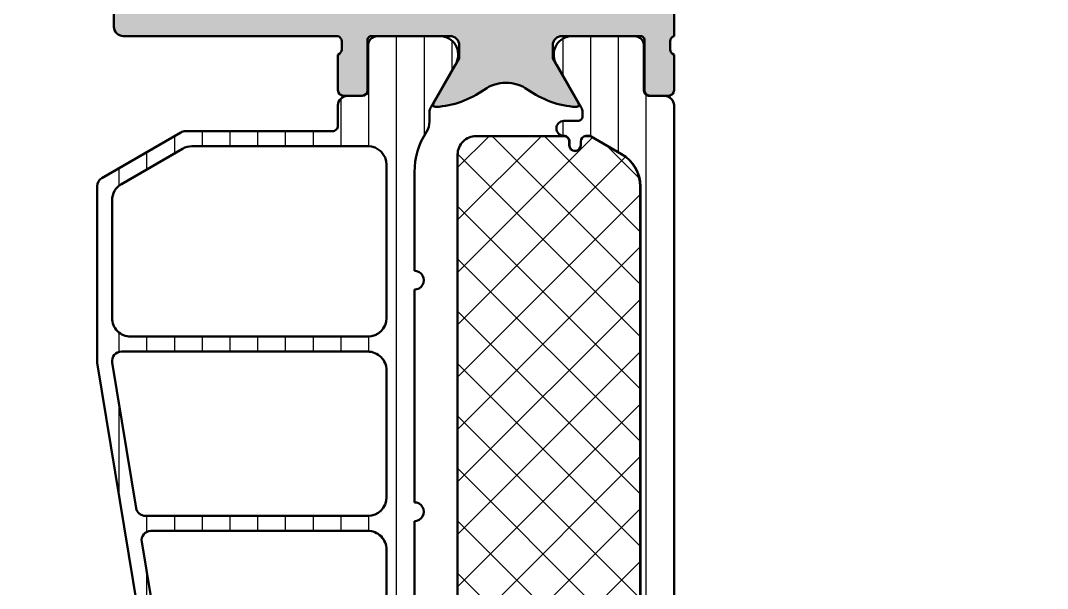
# Model space of a CAD drawing. Extents: x -35 to 20, y 0 to 92.5.
# Drawn here: x -35 to 20, y 30.4 to 60.8 of the extents above; entities that cross this region are included whole.
import ezdxf

# ---------------------------------------------------------------- set-up
doc = ezdxf.new("R2010")
doc.units = 0
for name, color, linetype, lineweight in [('0S-Alu contour', 7, 'Continuous', 50), ('0S-Alu hatch', 252, 'Continuous', 25), ('0S-Plastic contour', 254, 'Continuous', 50), ('0S-Plastic hatch', 253, 'Continuous', 25), ('0S-PT contour', 91, 'Continuous', 50), ('0S-PT hatch', 103, 'Continuous', 25)]:
    doc.layers.add(name, color=color, linetype=linetype, lineweight=lineweight)
pattern_1 = [(90, (0, 0), (-1.4859, 0), [])]

# ---------------------------------------------------------------- blocks, each defined once
blk = doc.blocks.new('462790__C3A1B4EF_388E_4895_BCE4_7802C38D1C9B_')
at = {"layer": '0S-Alu hatch'}
h = blk.add_hatch(color=256, dxfattribs=at)
edge = h.paths.add_edge_path()
edge.add_line((18.50000000000001, 92.5), (-34.5, 92.5))
edge.add_arc((-34.5, 92), 0.5, 90, 180)
edge.add_line((-35, 92), (-35, 90.99999999999999))
edge.add_arc((-34.5, 90.99999999999999), 0.5, 180, 270)
edge.add_line((-34.5, 90.49999999999999), (-29.20000000000005, 90.49999999999999))
edge.add_ellipse((-29.20000000000004, 89.99999999999999), major_axis=(-0.5, 0), ratio=1, start_angle=180, end_angle=270.0000000000004, ccw=False)
edge.add_line((-28.70000000000004, 89.99999999999999), (-28.70000000000004, 89.49999999999999))
edge.add_ellipse((-29.20000000000005, 89.50000000000001), major_axis=(-0.5000000000000071, 0), ratio=1, start_angle=90, end_angle=180, ccw=False)
edge.add_line((-29.20000000000005, 88.99999999999999), (-29.50000000000005, 88.99999999999996))
edge.add_arc((-29.50000000000005, 88.49999999999997), 0.5, 90, 180)
edge.add_line((-30.00000000000005, 88.49999999999997), (-30.00000000000005, 83.99999999999994))
edge.add_arc((-29.50000000000005, 83.99999999999994), 0.5000000000000036, 180, 270)
edge.add_line((-29.50000000000005, 83.49999999999994), (-28.70000000000004, 83.49999999999994))
edge.add_arc((-28.70000000000004, 83.99999999999994), 0.5, 270, 360)
edge.add_line((-28.20000000000004, 83.99999999999994), (-28.20000000000004, 85.99999999999996))
edge.add_ellipse((-27.70000000000003, 85.99999999999996), major_axis=(-0.5000000000000036, 0), ratio=1, start_angle=270, end_angle=360, ccw=False)
edge.add_line((-27.70000000000003, 86.49999999999996), (-27.20000000000003, 86.49999999999996))
edge.add_arc((-27.20000000000003, 86.99999999999994), 0.5, 270, 360)
edge.add_line((-26.70000000000003, 86.99999999999994), (-26.70000000000003, 89.99999999999999))
edge.add_ellipse((-26.20000000000003, 89.99999999999999), major_axis=(-0.5000000000000071, 0), ratio=1, start_angle=270, end_angle=360, ccw=False)
edge.add_line((-26.20000000000003, 90.49999999999999), (-24.50000000000001, 90.49999999999999))
edge.add_ellipse((-24.50000000000001, 88.99999999999996), major_axis=(-1.500000000000013, 0), ratio=1, start_angle=180, end_angle=269.9999999999999, ccw=False)
edge.add_line((-22.99999999999999, 88.99999999999996), (-22.99999999999999, 62.99999999999979))
edge.add_ellipse((-23.49999999999999, 62.99999999999978), major_axis=(-0.4999999999999965, 0), ratio=1, start_angle=89.9999999999996, end_angle=180, ccw=False)
edge.add_line((-23.49999999999999, 62.49999999999978), (-27.70000000000003, 62.49999999999978))
edge.add_ellipse((-27.70000000000004, 62.99999999999978), major_axis=(-0.4999999999999929, 0), ratio=1, start_angle=0, end_angle=90.0000000000004, ccw=False)
edge.add_line((-28.20000000000003, 62.99999999999979), (-28.20000000000003, 64.9999999999998))
edge.add_arc((-28.70000000000003, 64.9999999999998), 0.5000000000000036, 0, 90.0000000000004)
edge.add_line((-28.70000000000004, 65.4999999999998), (-29.50000000000005, 65.4999999999998))
edge.add_arc((-29.50000000000005, 64.9999999999998), 0.5, 90, 180)
edge.add_line((-30.00000000000005, 64.9999999999998), (-30.00000000000005, 60.5))
edge.add_arc((-29.50000000000005, 60.5), 0.5, 180, 270)
edge.add_line((-29.50000000000005, 60), (-18.00000000000002, 60))
edge.add_ellipse((-18.09999999999998, 59.71715728752538), major_axis=(-0.2999999999999814, 0), ratio=1, start_angle=180, end_angle=250.528779365515, ccw=False)
edge.add_line((-17.80000000000001, 59.71715728752537), (-17.80000000000001, 59.28284271247461))
edge.add_ellipse((-18.1, 59.28284271247461), major_axis=(-0.2999999999999971, 0), ratio=1, start_angle=109.4712206344903, end_angle=180, ccw=False)
edge.add_line((-18, 58.99999999999999), (-18.00000000000001, 57.10000000000003))
edge.add_arc((-17.69999999999997, 57.10000000000003), 0.3000000000000398, 180, 270)
edge.add_line((-17.69999999999997, 56.79999999999999), (-16.71000000000005, 56.79999999999999))
edge.add_arc((-16.71000000000005, 57.10000000000003), 0.3000000000000398, 270, 360)
edge.add_line((-16.41000000000001, 57.10000000000003), (-16.41000000000001, 59.79999999999999))
edge.add_ellipse((-16.21000000000001, 59.79999999999999), major_axis=(-0.2000000000000028, 0), ratio=1, start_angle=270, end_angle=360, ccw=False)
edge.add_line((-16.21000000000001, 60), (-12.00000000000001, 60))
edge.add_ellipse((-12, 59.49999999999999), major_axis=(-0.5, 0), ratio=1, start_angle=180, end_angle=270.0000000000008, ccw=False)
edge.add_line((-11.5, 59.49999999999999), (-11.5, 58.79999999999999))
edge.add_line((-11.5, 58.79999999999999), (-12.88149545762237, 56.40717967697243))
edge.add_arc((-12.76188021535171, 56.33811978464828), 0.1381197846482973, 150.0000000000003, 273.7233749421727)
edge.add_arc((-13.07760790739125, 61.18973758213686), 5.000000000000015, 273.7233749421719, 305.6276587366745)
edge.add_ellipse((-9.000000000000005, 55.49999999999998), major_axis=(-2.000000000000013, 0), ratio=1, start_angle=234.3723412633256, end_angle=305.62765873667433, ccw=False)
edge.add_arc((-4.922392092608756, 61.18973758213684), 5, 234.3723412633254, 266.2766250578281)
edge.add_arc((-5.238119784648301, 56.33811978464828), 0.1381197846483037, 266.2766250578284, 389.9999999999982)
edge.add_line((-5.118504542377632, 56.40717967697243), (-6.500000000000003, 58.79999999999999))
edge.add_line((-6.500000000000003, 58.79999999999999), (-6.500000000000003, 59.49999999999999))
edge.add_ellipse((-6.000000000000002, 59.49999999999999), major_axis=(-0.5000000000000009, 0), ratio=1, start_angle=269.9999999999997, end_angle=360, ccw=False)
edge.add_line((-6, 60), (-1.790000000000006, 60))
edge.add_ellipse((-1.790000000000006, 59.8), major_axis=(-0.2000000000000099, 0), ratio=1, start_angle=180, end_angle=269.9999999999999, ccw=False)
edge.add_line((-1.589999999999996, 59.8), (-1.589999999999996, 57.10000000000004))
edge.add_arc((-1.289999999999963, 57.10000000000004), 0.3000000000000327, 180, 270)
edge.add_line((-1.289999999999963, 56.8), (-0.3000000000000398, 56.79999999999999))
edge.add_arc((-0.3000000000000398, 57.10000000000004), 0.3000000000000398, 270, 360)
edge.add_line((0, 57.10000000000004), (0, 59))
edge.add_ellipse((0.0999999999999993, 59.28284271247462), major_axis=(-0.2999999999999992, 0), ratio=1, start_angle=0, end_angle=70.52877936550948, ccw=False)
edge.add_line((-0.2000000000000028, 59.28284271247462), (-0.2000000000000028, 59.71715728752538))
edge.add_ellipse((0.1000000000000055, 59.71715728752537), major_axis=(-0.3000000000000083, 0), ratio=1, start_angle=289.47122063449126, end_angle=360, ccw=False)
edge.add_line((0, 60), (0, 64.49999999999999))
edge.add_ellipse((0.4999999999999952, 64.49999999999999), major_axis=(-0.4999999999999952, 0), ratio=1, start_angle=269.99999999999943, end_angle=360, ccw=False)
edge.add_line((0.5, 64.99999999999999), (10.90000000000002, 64.99999999999999))
edge.add_ellipse((10.90000000000003, 64.5), major_axis=(-0.4999999999999858, 0), ratio=1, start_angle=180, end_angle=270.0000000000002, ccw=False)
edge.add_line((11.40000000000002, 64.49999999999999), (11.40000000000002, 62))
edge.add_arc((11.90000000000003, 62.00000000000001), 0.5000000000000071, 180, 270.0000000000008)
edge.add_line((11.90000000000003, 61.5), (13.20000000000002, 61.5))
edge.add_arc((13.20000000000002, 62), 0.5, 270, 360)
edge.add_line((13.70000000000002, 62), (13.70000000000002, 62.5))
edge.add_line((13.70000000000002, 62.5), (12.70000000000002, 62.5))
edge.add_line((12.70000000000002, 62.5), (12.70000000000002, 64))
edge.add_ellipse((13.7, 64.00000000000003), major_axis=(-0.9999999999999769, 0), ratio=1, start_angle=269.9999999999991, end_angle=360, ccw=False)
edge.add_line((13.70000000000002, 65), (17.70000000000002, 65))
edge.add_ellipse((17.7, 63.99999999999998), major_axis=(-1.000000000000014, 0), ratio=1, start_angle=180, end_angle=269.999999999999, ccw=False)
edge.add_line((18.70000000000002, 64), (18.70000000000002, 62.5))
edge.add_line((18.70000000000002, 62.5), (17.70000000000002, 62.5))
edge.add_line((17.70000000000002, 62.5), (17.70000000000002, 62))
edge.add_arc((18.20000000000002, 62), 0.5, 180, 270)
edge.add_line((18.20000000000002, 61.5), (19.50000000000003, 61.5))
edge.add_arc((19.50000000000003, 62), 0.5, 270, 360)
edge.add_line((20.00000000000003, 62), (20.00000000000001, 91))
edge.add_arc((18.50000000000001, 91), 1.5, 0, 90)
edge = h.paths.add_edge_path()
edge.add_line((-20.3, 89.49999999999997), (14.50000000000003, 89.49999999999999))
edge.add_ellipse((14.50000000000003, 88.99999999999999), major_axis=(-0.5, 0), ratio=1, start_angle=180, end_angle=270, ccw=False)
edge.add_line((15.00000000000003, 88.99999999999999), (15, 67.69999999999997))
edge.add_ellipse((14.50000000000001, 67.69999999999997), major_axis=(-0.4999999999999858, 0), ratio=1, start_angle=90, end_angle=180, ccw=False)
edge.add_line((14.50000000000001, 67.19999999999997), (-1.199999999999995, 67.19999999999997))
edge.add_arc((-1.199999999999995, 66.19999999999999), 1, 90, 180)
edge.add_line((-2.199999999999995, 66.19999999999997), (-2.199999999999995, 62.49999999999997))
edge.add_ellipse((-2.699999999999995, 62.49999999999997), major_axis=(-0.5, 0), ratio=1, start_angle=90, end_angle=180, ccw=False)
edge.add_line((-2.699999999999995, 61.99999999999997), (-20.29999999999999, 61.99999999999999))
edge.add_ellipse((-20.29999999999999, 62.49999999999999), major_axis=(-0.5, 0), ratio=1, start_angle=0, end_angle=90, ccw=False)
edge.add_line((-20.79999999999999, 62.49999999999999), (-20.8, 88.99999999999996))
edge.add_ellipse((-20.3, 88.99999999999996), major_axis=(-0.5, 0), ratio=1, start_angle=270, end_angle=360, ccw=False)
at = {"layer": '0S-Alu contour', "color": 7}
for points in [[(18.50000000000001, 92.5), (-34.5, 92.5)], [(-35, 92), (-35, 90.99999999999999)], [(20.00000000000003, 62), (20.00000000000001, 91)], [(-34.5, 90.49999999999999), (-29.20000000000005, 90.49999999999999)], [(-26.20000000000003, 90.49999999999999), (-24.50000000000001, 90.49999999999999)], [(-28.70000000000004, 89.99999999999999), (-28.70000000000004, 89.49999999999999)], [(-26.70000000000003, 86.99999999999994), (-26.70000000000003, 89.99999999999999)], [(-20.3, 89.49999999999997), (14.50000000000003, 89.49999999999999)], [(-29.20000000000005, 88.99999999999999), (-29.50000000000005, 88.99999999999996)], [(-22.99999999999999, 88.99999999999996), (-22.99999999999999, 62.99999999999979)], [(-20.79999999999999, 62.49999999999999), (-20.8, 88.99999999999996)], [(15.00000000000003, 88.99999999999999), (15, 67.69999999999997)], [(-30.00000000000005, 88.49999999999997), (-30.00000000000005, 83.99999999999994)], [(-27.70000000000003, 86.49999999999996), (-27.20000000000003, 86.49999999999996)], [(-28.20000000000004, 83.99999999999994), (-28.20000000000004, 85.99999999999996)], [(-29.50000000000005, 83.49999999999994), (-28.70000000000004, 83.49999999999994)], [(14.50000000000001, 67.19999999999997), (-1.199999999999995, 67.19999999999997)], [(-2.199999999999995, 66.19999999999997), (-2.199999999999995, 62.49999999999997)], [(-28.70000000000004, 65.4999999999998), (-29.50000000000005, 65.4999999999998)], [(-30.00000000000005, 64.9999999999998), (-30.00000000000005, 60.5)], [(-28.20000000000003, 62.99999999999979), (-28.20000000000003, 64.9999999999998)], [(0.5, 64.99999999999999), (10.90000000000002, 64.99999999999999)], [(13.70000000000002, 65), (17.70000000000002, 65)], [(0, 60), (0, 64.49999999999999)], [(11.40000000000002, 64.49999999999999), (11.40000000000002, 62)], [(13.70000000000002, 62), (13.70000000000002, 62.5), (12.70000000000002, 62.5), (12.70000000000002, 64)], [(18.70000000000002, 64), (18.70000000000002, 62.5), (17.70000000000002, 62.5), (17.70000000000002, 62)], [(-23.49999999999999, 62.49999999999978), (-27.70000000000003, 62.49999999999978)], [(-2.699999999999995, 61.99999999999997), (-20.29999999999999, 61.99999999999999)], [(11.90000000000003, 61.5), (13.20000000000002, 61.5)], [(18.20000000000002, 61.5), (19.50000000000003, 61.5)], [(-29.50000000000005, 60), (-18.00000000000002, 60)], [(-16.21000000000001, 60), (-12.00000000000001, 60)], [(-6, 60), (-1.790000000000006, 60)], [(-17.80000000000001, 59.71715728752537), (-17.80000000000001, 59.28284271247461)], [(-16.41000000000001, 57.10000000000003), (-16.41000000000001, 59.79999999999999)], [(-11.5, 59.49999999999999), (-11.5, 58.79999999999999), (-12.88149545762237, 56.40717967697243)], [(-5.118504542377632, 56.40717967697243), (-6.500000000000003, 58.79999999999999), (-6.500000000000003, 59.49999999999999)], [(-1.589999999999996, 59.8), (-1.589999999999996, 57.10000000000004)], [(-0.2000000000000028, 59.28284271247462), (-0.2000000000000028, 59.71715728752538)], [(-18, 58.99999999999999), (-18.00000000000001, 57.10000000000003)], [(0, 57.10000000000004), (0, 59)], [(-17.69999999999997, 56.79999999999999), (-16.71000000000005, 56.79999999999999)], [(-1.289999999999963, 56.8), (-0.3000000000000398, 56.79999999999999)]]:
    blk.add_lwpolyline(points, dxfattribs=at)
for centre, radius, start, end in [((-34.5, 92), 0.5, 90, 180), ((18.50000000000001, 91), 1.5, 0, 90), ((-34.5, 90.99999999999999), 0.5, 180, 270), ((-29.50000000000005, 88.49999999999997), 0.5, 90, 180), ((-27.20000000000003, 86.99999999999994), 0.5, 270, 0), ((-29.50000000000005, 83.99999999999994), 0.5000000000000036, 180, 270), ((-28.70000000000004, 83.99999999999994), 0.5, 270, 0), ((-1.199999999999995, 66.19999999999999), 1, 90, 180), ((-29.50000000000005, 64.9999999999998), 0.5, 90, 180), ((-28.70000000000003, 64.9999999999998), 0.5000000000000036, 0, 90.0000000000004), ((11.90000000000003, 62.00000000000001), 0.5000000000000071, 180, 270.0000000000008), ((13.20000000000002, 62), 0.5, 270, 0), ((18.20000000000002, 62), 0.5, 180, 270), ((19.50000000000003, 62), 0.5, 270, 0), ((-29.50000000000005, 60.5), 0.5, 180, 270), ((-17.69999999999997, 57.10000000000003), 0.3000000000000398, 180, 270), ((-16.71000000000005, 57.10000000000003), 0.3000000000000398, 270, 0), ((-13.07760790739125, 61.18973758213686), 5.000000000000015, 273.7233749421719, 305.6276587366745), ((-4.922392092608756, 61.18973758213684), 5, 234.3723412633254, 266.2766250578281), ((-1.289999999999963, 57.10000000000004), 0.3000000000000327, 180, 270), ((-0.3000000000000398, 57.10000000000004), 0.3000000000000398, 270, 0), ((-12.76188021535171, 56.33811978464828), 0.1381197846482973, 150.0000000000003, 273.7233749421727), ((-5.238119784648301, 56.33811978464828), 0.1381197846483037, 266.2766250578284, 29.99999999999824)]:
    blk.add_arc(centre, radius, start, end, dxfattribs=at)
at = {"layer": '0S-Alu contour', "color": 7, "extrusion": (0, 0, -1)}
for centre, radius, start, end in [((29.20000000000004, 89.99999999999999), 0.5, 89.99999999999959, 180), ((26.20000000000003, 89.99999999999999), 0.5000000000000071, 0, 90), ((24.50000000000001, 88.99999999999996), 1.500000000000014, 90.00000000000014, 180), ((29.20000000000005, 89.50000000000001), 0.5000000000000071, 180, 270), ((20.3, 88.99999999999996), 0.5, 0, 90), ((-14.50000000000003, 88.99999999999999), 0.5, 90, 180), ((27.70000000000003, 85.99999999999996), 0.5000000000000036, 0, 90), ((-14.50000000000001, 67.69999999999997), 0.4999999999999858, 180, 270), ((-0.4999999999999952, 64.49999999999999), 0.4999999999999952, 0, 90.00000000000055), ((-10.90000000000003, 64.5), 0.4999999999999858, 89.9999999999998, 180), ((-13.7, 64.00000000000003), 0.9999999999999769, 0, 90.0000000000009), ((-17.7, 63.99999999999998), 1.000000000000014, 90.00000000000102, 180), ((27.70000000000004, 62.99999999999978), 0.4999999999999929, 269.9999999999996, 0), ((23.49999999999999, 62.99999999999978), 0.4999999999999965, 180, 270.0000000000004), ((20.29999999999999, 62.49999999999999), 0.5, 270, 0), ((2.699999999999995, 62.49999999999997), 0.5, 180, 270), ((18.09999999999998, 59.71715728752538), 0.2999999999999814, 109.471220634485, 180), ((16.21000000000001, 59.79999999999999), 0.2000000000000028, 0, 90), ((12, 59.49999999999999), 0.5, 89.9999999999992, 180), ((6.000000000000002, 59.49999999999999), 0.5000000000000009, 0, 90.0000000000003), ((1.790000000000006, 59.8), 0.2000000000000099, 90.00000000000011, 180), ((-0.1000000000000055, 59.71715728752537), 0.3000000000000083, 0, 70.52877936550873), ((18.1, 59.28284271247461), 0.2999999999999971, 180, 250.5287793655097), ((-0.0999999999999993, 59.28284271247462), 0.2999999999999992, 289.4712206344906, 0), ((9.000000000000005, 55.49999999999998), 2.000000000000013, 54.37234126332568, 125.6276587366744)]:
    blk.add_arc(centre, radius, start, end, dxfattribs=at)
blk = doc.blocks.new('284663__24F45FD6_5A37_4F93_85C3_47A94F26C8BD___02769407_610E_4A25_AE7E_22AB746EA10D_')
at = {"layer": '0S-Plastic hatch'}
h = blk.add_hatch(dxfattribs=at)
h.set_pattern_fill('ANSI31', color=256, scale=0.4680000000000001, angle=45, style=0)
h.set_pattern_definition(pattern_1)
edge = h.paths.add_edge_path()
edge.add_line((-18.30000000000029, 54.89999999999996), (-26.16602540378479, 54.89999999999994))
edge.add_arc((-26.16602540378513, 54.40000000000016), 0.4999999999997869, 89.99999999996092, 119.9999999999614)
edge.add_line((-26.41602540378473, 54.83301270189237), (-30.65000000000012, 52.3885263290251))
edge.add_arc((-30.40000000000013, 51.95551362713285), 0.5000000000000155, 119.9999999999967, 180)
edge.add_line((-30.90000000000015, 51.95551362713285), (-30.90000000000014, 42.5000000000001))
edge.add_line((-30.90000000000014, 42.5000000000001), (-26.53802629928947, 16.03735954902177))
edge.add_arc((-25.55134089668865, 16.19999999999993), 0.9999999999999662, 189.3601908019133, 270.0000000000022)
edge.add_line((-25.55134089668861, 15.19999999999997), (-18.50000000000009, 15.19999999999956))
edge.add_ellipse((-18.50000000000012, 14.69999999999956), major_axis=(-0.5, 0), ratio=1, start_angle=180, end_angle=269.99999999999676, ccw=False)
edge.add_line((-18.00000000000012, 14.69999999999956), (-18.00000000000047, 13.70999432108411))
edge.add_arc((-17.50000267890936, 13.70999432108394), 0.4999973210911151, 180, 270.0003069820262)
edge.add_line((-17.50000000000016, 13.209997), (-16.68966866666682, 13.209997))
edge.add_ellipse((-16.68966866666682, 12.909997), major_axis=(-0.2999999999999954, 0), ratio=1, start_angle=180, end_angle=270.00000000000136, ccw=False)
edge.add_line((-16.38966866666682, 12.909997), (-16.39000061706385, 10.5099986170637))
edge.add_arc((-15.89000463962523, 10.50999597743862), 0.4999959774455833, 179.9996975182267, 270.0003024811859)
edge.add_line((-15.89000200000016, 10.01), (-12.41346050190069, 10.01))
edge.add_arc((-12.55577115089203, 10.99981807472285), 0.9999960709244732, 278.1816080518995, 392.7270160998403)
edge.add_line((-11.71451850190069, 11.540453), (-13.03303535120494, 13.82419148666042))
edge.add_ellipse((-12.60002263447458, 14.07419146095998), major_axis=(-0.4999999999999911, 0), ratio=1, start_angle=-0.005743823234126921, end_angle=29.99999659934548, ccw=False)
edge.add_line((-13.10002263196212, 14.07424158527344), (-13.09998139990823, 14.48553952193785))
edge.add_arc((-14.09998139493257, 14.48563977055346), 1.000000000049231, 359.9942561774004, 392.8769623310677)
edge.add_ellipse((-9.903592305206875, 17.1980127828554), major_axis=(-3.996663761925626, 0), ratio=1, start_angle=0, end_angle=32.87696233020688, ccw=False)
edge.add_line((-13.9002560671325, 17.19801278285538), (-13.90025606713243, 22.10243470769595))
edge.add_arc((-13.90025606713249, 22.60243470769595), 0.5, 270.0000000000065, 450.0000000000065)
edge.add_line((-13.90025606713254, 23.10243470769595), (-13.90025606713227, 34.02662736775303))
edge.add_arc((-13.90025606713249, 34.52662736775303), 0.5, 270.0000000000244, 450.0000000000244)
edge.add_line((-13.9002560671327, 35.02662736775303), (-13.90025606713212, 46.4184350076671))
edge.add_arc((-13.90025606713249, 46.91843500766711), 0.5, 270.0000000000423, 450.0000000000423)
edge.add_line((-13.90025606713286, 47.41843500766711), (-13.90025606713203, 52.70159370580748))
edge.add_ellipse((-9.903592306233357, 52.70159368955908), major_axis=(-3.996663760898677, 0), ratio=1, start_angle=327.1289949727641, end_angle=360, ccw=False)
edge.add_arc((-14.10026340410514, 55.41353035382059), 1.000000003522369, 327.12899613396, 359.9988257753346)
edge.add_line((-13.10026340079278, 55.41350985973395), (-13.10025093800138, 55.9240617407055))
edge.add_ellipse((-12.60025275569309, 55.92540995734358), major_axis=(-0.4999999999996981, 0), ratio=1, start_angle=-29.999996599349515, end_angle=0.1544944336769163, ccw=False)
edge.add_line((-13.03326547242319, 56.17540993164302), (-11.71451850190069, 58.45954699999998))
edge.add_arc((-12.55577115089204, 59.00018192527713), 0.9999960709244797, 327.2729839001599, 441.8183919481008)
edge.add_line((-12.4134605019007, 59.98999999999998), (-15.89000200000011, 59.98999999999998))
edge.add_arc((-15.89000463962519, 59.49000402256134), 0.4999959774456188, 89.99969751881291, 180.0003024817733)
edge.add_line((-16.39000061706385, 59.49000138293114), (-16.38966866666683, 57.09000299999998))
edge.add_ellipse((-16.68966866666681, 57.09000299999998), major_axis=(-0.2999999999999864, 0), ratio=1, start_angle=90, end_angle=180, ccw=False)
edge.add_line((-16.68966866666681, 56.790003), (-17.50000000000016, 56.79000299999994))
edge.add_arc((-17.50000267890937, 56.29000567891607), 0.4999973210910512, 89.99969301797218, 180)
edge.add_line((-18.00000000000042, 56.29000567891607), (-18.00000000000011, 55.20000000000008))
edge.add_ellipse((-18.30000000000024, 55.20000000000009), major_axis=(-0.300000000000125, 0), ratio=1, start_angle=89.99999999999062, end_angle=180, ccw=False)
edge = h.paths.add_edge_path()
edge.add_line((-25.81769145362438, 54.10000000000072), (-16.40025606713249, 54.10000000000072))
edge.add_ellipse((-16.40025606713255, 53.10000000000067), major_axis=(-1.000000000000056, 0), ratio=1, start_angle=180, end_angle=269.99999999999653, ccw=False)
edge.add_line((-15.40025606713249, 53.10000000000061), (-15.40025606713249, 44.9000000000009))
edge.add_ellipse((-16.40025606713249, 44.9000000000009), major_axis=(-1, 0), ratio=1, start_angle=90, end_angle=180, ccw=False)
edge.add_line((-16.40025606713249, 43.90000000000091), (-29.10000000000042, 43.90000000000091))
edge.add_ellipse((-29.10000000000075, 44.90000000000104), major_axis=(-1.000000000000127, 0), ratio=1, start_angle=0, end_angle=90.0000000000187, ccw=False)
edge.add_line((-30.10000000000088, 44.90000000000068), (-30.10000000000088, 51.20495827718688))
edge.add_ellipse((-29.1000000000004, 51.20495827718688), major_axis=(-1.000000000000474, 0), ratio=1, start_angle=299.99999999998573, end_angle=360, ccw=False)
edge.add_line((-29.60000000000042, 52.07098368097185), (-26.31769145362483, 53.96602540378526))
edge.add_ellipse((-25.81769145362478, 53.09999999999991), major_axis=(-1.00000000000081, 0), ratio=1, start_angle=269.9999999999772, end_angle=299.9999999999769, ccw=False)
edge = h.paths.add_edge_path()
edge.add_ellipse((-29.59894096789343, 42.60000000000079), major_axis=(-0.5000000000000427, 0), ratio=1, start_angle=-90.0000000000187, end_angle=9.360190801895783, ccw=False)
edge.add_line((-29.59894096789327, 43.10000000000083), (-16.40025606713294, 43.10000000000083))
edge.add_ellipse((-16.40025606713289, 42.10000000000089), major_axis=(-0.999999999999943, 0), ratio=1, start_angle=180, end_angle=270.00000000000324, ccw=False)
edge.add_line((-15.40025606713294, 42.10000000000089), (-15.40025606713249, 35.30000000000089))
edge.add_ellipse((-16.40025606713255, 35.30000000000084), major_axis=(-1.000000000000063, 0), ratio=1, start_angle=90.00000000000358, end_angle=180, ccw=False)
edge.add_line((-16.40025606713249, 34.30000000000077), (-28.31322668217905, 34.30000000000066))
edge.add_ellipse((-28.31322668217926, 34.80000000000069), major_axis=(-0.5000000000000293, 0), ratio=1, start_angle=9.360190801917497, end_angle=90.0000000000245, ccw=False)
edge.add_line((-28.80656938347972, 34.71867977451156), (-30.09228366919393, 42.51867977451186))
edge = h.paths.add_edge_path()
edge.add_line((-28.01652338547553, 33.50000000000059), (-16.40025606713249, 33.50000000000082))
edge.add_ellipse((-16.40025606713242, 32.50000000000088), major_axis=(-0.999999999999936, 0), ratio=1, start_angle=180, end_angle=270.00000000000364, ccw=False)
edge.add_line((-15.40025606713249, 32.50000000000093), (-15.40025606713248, 25.70000000000089))
edge.add_ellipse((-16.4002560671325, 25.70000000000089), major_axis=(-1.000000000000014, 0), ratio=1, start_angle=90.00000000000063, end_angle=180, ccw=False)
edge.add_line((-16.40025606713249, 24.70000000000087), (-26.73080909976085, 24.70000000000076))
edge.add_ellipse((-26.73080909976091, 25.20000000000143), major_axis=(-0.5000000000006667, 0), ratio=1, start_angle=9.360190801940007, end_angle=90.00000000000728, ccw=False)
edge.add_line((-27.22415180106196, 25.118679774512), (-28.50986608677573, 32.9186797745115))
edge.add_ellipse((-28.01652338547541, 33.00000000000068), major_axis=(-0.4999999999999077, 0), ratio=1, start_angle=-89.99999999998732, end_angle=9.360190801927217, ccw=False)
edge = h.paths.add_edge_path()
edge.add_line((-26.43410580305823, 23.90000000000069), (-16.40025606713294, 23.9000000000008))
edge.add_ellipse((-16.40025606713299, 22.90000000000075), major_axis=(-1.000000000000049, 0), ratio=1, start_angle=180, end_angle=269.99999999999716, ccw=False)
edge.add_line((-15.40025606713294, 22.90000000000069), (-15.40025606713249, 17.70000000000087))
edge.add_ellipse((-16.40025606713249, 17.70000000000087), major_axis=(-1, 0), ratio=1, start_angle=90.00000000000023, end_angle=180, ccw=False)
edge.add_line((-16.40025606713249, 16.70000000000087), (-24.13913912611275, 16.70000000000075))
edge.add_ellipse((-24.13913912611261, 18.70000000000044), major_axis=(-1.999999999999687, 0), ratio=1, start_angle=9.360190801910392, end_angle=89.99999999999591, ccw=False)
edge.add_line((-26.11250993131404, 18.37471909804427), (-26.92744850435845, 23.31867977451159))
edge.add_ellipse((-26.43410580305805, 23.40000000000072), major_axis=(-0.4999999999999716, 0), ratio=1, start_angle=-89.99999999997931, end_angle=9.36019080191852, ccw=False)
at = {"layer": '0S-Alu contour', "color": 7}
for points in [[(-29.60000000000042, 52.07098368097185), (-26.31769145362483, 53.96602540378526)], [(-25.81769145362438, 54.10000000000072), (-16.40025606713249, 54.10000000000072)], [(-15.40025606713249, 53.10000000000061), (-15.40025606713249, 44.9000000000009)], [(-30.10000000000088, 44.90000000000068), (-30.10000000000088, 51.20495827718688)], [(-16.40025606713249, 43.90000000000091), (-29.10000000000042, 43.90000000000091)], [(-29.59894096789327, 43.10000000000083), (-16.40025606713294, 43.10000000000083)], [(-28.80656938347972, 34.71867977451156), (-30.09228366919393, 42.51867977451186)], [(-15.40025606713294, 42.10000000000089), (-15.40025606713249, 35.30000000000089)], [(-16.40025606713249, 34.30000000000077), (-28.31322668217905, 34.30000000000066)], [(-28.01652338547553, 33.50000000000059), (-16.40025606713249, 33.50000000000082)], [(-27.22415180106196, 25.118679774512), (-28.50986608677573, 32.9186797745115)], [(-15.40025606713249, 32.50000000000093), (-15.40025606713248, 25.70000000000089)], [(-16.40025606713249, 24.70000000000087), (-26.73080909976085, 24.70000000000076)], [(-26.43410580305823, 23.90000000000069), (-16.40025606713294, 23.9000000000008)], [(-26.11250993131404, 18.37471909804427), (-26.92744850435845, 23.31867977451159)], [(-15.40025606713294, 22.90000000000069), (-15.40025606713249, 17.70000000000087)], [(-16.40025606713249, 16.70000000000087), (-24.13913912611275, 16.70000000000075)]]:
    blk.add_lwpolyline(points, dxfattribs=at)
at = {"layer": '0S-Alu contour', "color": 7, "extrusion": (0, 0, -1)}
for centre, radius, start, end in [((25.81769145362478, 53.09999999999991), 1.00000000000081, 60.00000000002311, 90.0000000000228), ((16.40025606713255, 53.10000000000067), 1.000000000000056, 90.00000000000345, 180), ((29.1000000000004, 51.20495827718688), 1.000000000000474, 0, 60.00000000001428), ((29.10000000000075, 44.90000000000104), 1.000000000000127, 269.9999999999813, 0), ((16.40025606713249, 44.9000000000009), 1, 180, 270), ((29.59894096789343, 42.60000000000079), 0.5000000000000427, 350.6398091981042, 90.00000000001874), ((16.40025606713289, 42.10000000000089), 0.999999999999943, 89.99999999999675, 180), ((16.40025606713255, 35.30000000000084), 1.000000000000063, 180, 269.9999999999964), ((28.31322668217926, 34.80000000000069), 0.5000000000000293, 269.9999999999755, 350.6398091980825), ((28.01652338547541, 33.00000000000068), 0.4999999999999077, 350.6398091980728, 89.99999999998738), ((16.40025606713242, 32.50000000000088), 0.999999999999936, 89.99999999999633, 180), ((16.4002560671325, 25.70000000000089), 1.000000000000014, 180, 269.9999999999994), ((26.73080909976091, 25.20000000000143), 0.5000000000006667, 269.9999999999927, 350.63980919806), ((26.43410580305805, 23.40000000000072), 0.4999999999999716, 350.6398091980815, 89.99999999997922), ((16.40025606713299, 22.90000000000075), 1.000000000000049, 90.00000000000286, 180), ((24.13913912611261, 18.70000000000044), 1.999999999999687, 270.0000000000041, 350.6398091980896), ((16.40025606713249, 17.70000000000087), 1, 180, 269.9999999999998)]:
    blk.add_arc(centre, radius, start, end, dxfattribs=at)
at = {"layer": '0S-Plastic contour', "color": 7}
for points in [[(-12.4134605019007, 59.98999999999998), (-15.89000200000011, 59.98999999999998)], [(-16.39000061706385, 59.49000138293114), (-16.38966866666683, 57.09000299999998)], [(-13.03326547242319, 56.17540993164302), (-11.71451850190069, 58.45954699999998)], [(-16.68966866666681, 56.790003), (-17.50000000000016, 56.79000299999994)], [(-18.00000000000042, 56.29000567891607), (-18.00000000000011, 55.20000000000008)], [(-13.10026340079278, 55.41350985973395), (-13.10025093800138, 55.9240617407055)], [(-26.41602540378473, 54.83301270189237), (-30.65000000000012, 52.3885263290251)], [(-18.30000000000029, 54.89999999999996), (-26.16602540378479, 54.89999999999994)], [(-13.90025606713286, 47.41843500766711), (-13.90025606713203, 52.70159370580748)], [(-30.90000000000015, 51.95551362713285), (-30.90000000000014, 42.5000000000001), (-26.53802629928947, 16.03735954902177)], [(-13.9002560671327, 35.02662736775303), (-13.90025606713212, 46.4184350076671)], [(-13.90025606713254, 23.10243470769595), (-13.90025606713227, 34.02662736775303)], [(-13.9002560671325, 17.19801278285538), (-13.90025606713243, 22.10243470769595)], [(-25.55134089668861, 15.19999999999997), (-18.50000000000009, 15.19999999999956)], [(-18.00000000000012, 14.69999999999956), (-18.00000000000047, 13.70999432108411)], [(-13.10002263196212, 14.07424158527344), (-13.09998139990823, 14.48553952193785)], [(-11.71451850190069, 11.540453), (-13.03303535120494, 13.82419148666042)], [(-17.50000000000016, 13.209997), (-16.68966866666682, 13.209997)], [(-16.38966866666682, 12.909997), (-16.39000061706385, 10.5099986170637)], [(-15.89000200000016, 10.01), (-12.41346050190069, 10.01)]]:
    blk.add_lwpolyline(points, dxfattribs=at)
for centre, radius, start, end in [((-15.89000463962519, 59.49000402256134), 0.4999959774456188, 89.99969751881291, 180.0003024817733), ((-12.55577115089204, 59.00018192527713), 0.9999960709244797, 327.2729839001599, 81.81839194810082), ((-17.50000267890937, 56.29000567891607), 0.4999973210910512, 89.99969301797218, 180), ((-14.10026340410514, 55.41353035382059), 1.000000003522369, 327.12899613396, 359.9988257753346), ((-26.16602540378513, 54.40000000000016), 0.4999999999997869, 89.99999999996092, 119.9999999999614), ((-30.40000000000013, 51.95551362713285), 0.5000000000000155, 119.9999999999967, 180), ((-13.90025606713249, 46.91843500766711), 0.5, 270.0000000000423, 90.00000000004233), ((-13.90025606713249, 34.52662736775303), 0.5, 270.0000000000244, 90.00000000002441), ((-13.90025606713249, 22.60243470769595), 0.5, 270.0000000000065, 90.00000000000651), ((-25.55134089668865, 16.19999999999993), 0.9999999999999662, 189.3601908019133, 270.0000000000022), ((-14.09998139493257, 14.48563977055346), 1.000000000049231, 359.9942561774004, 32.8769623310677), ((-17.50000267890936, 13.70999432108394), 0.4999973210911151, 180, 270.0003069820262), ((-12.55577115089203, 10.99981807472285), 0.9999960709244732, 278.1816080518995, 32.72701609984035), ((-15.89000463962523, 10.50999597743862), 0.4999959774455833, 179.9996975182267, 270.0003024811859)]:
    blk.add_arc(centre, radius, start, end, dxfattribs=at)
at = {"layer": '0S-Plastic contour', "color": 7, "extrusion": (0, 0, -1)}
for centre, radius, start, end in [((16.68966866666681, 57.09000299999998), 0.2999999999999865, 180, 270), ((12.60025275569309, 55.92540995734358), 0.4999999999996981, 359.8455055663231, 29.99999659934946), ((18.30000000000024, 55.20000000000009), 0.300000000000125, 180, 270.0000000000094), ((9.903592306233357, 52.70159368955908), 3.996663760898677, 0, 32.8710050272359), ((9.903592305206875, 17.1980127828554), 3.996663761925626, 327.1230376697931, 0), ((18.50000000000012, 14.69999999999956), 0.5, 90.00000000000325, 180), ((12.60002263447458, 14.07419146095998), 0.4999999999999911, 330.0000034006545, 0.0057438232341285), ((16.68966866666682, 12.909997), 0.2999999999999954, 89.99999999999864, 180)]:
    blk.add_arc(centre, radius, start, end, dxfattribs=at)
blk = doc.blocks.new('442590__DE7A2660_9CB7_4EB2_86F0_31E613FD12D8_')
at = {"layer": '0S-PT hatch'}
h = blk.add_hatch(dxfattribs=at)
h.set_pattern_fill('ANSI37', color=256, scale=0.625, angle=90, style=0)
h.set_pattern_definition([(135, (0, 0), (-1.403165018917055, -1.403165018917055), []), (225, (0, 0), (1.403165018917055, -1.403165018917055), [])])
edge = h.paths.add_edge_path()
edge.add_line((-10.59999999998286, 54.64020331974261), (-5.900406639391235, 54.6402033196955))
edge.add_ellipse((-5.900406639391189, 54.34979668030448), major_axis=(-0.2904066393910156, 0), ratio=1, start_angle=180, end_angle=270.0000000000091, ccw=False)
edge.add_line((-5.610000000000173, 54.34979668030448), (-5.610000000000173, 54.14922588506545))
edge.add_arc((-5.300033188098609, 54.14922588506545), 0.3099668119015639, 180, 360)
edge.add_line((-4.990066376197045, 54.14922588506545), (-4.990066376197042, 54.34979668035168))
edge.add_ellipse((-4.700066376197042, 54.34979668035168), major_axis=(-0.2899999999999991, 0), ratio=1, start_angle=273.4516718061745, end_angle=360, ccw=False)
edge.add_line((-4.71752629167182, 54.63927060206419), (-4.534987190539681, 54.63927060206418))
edge.add_ellipse((-4.534987190539705, 54.44927060206423), major_axis=(-0.189999999999948, 0), ratio=1, start_angle=239.9999999999938, end_angle=269.9999999999925, ccw=False)
edge.add_line((-4.439987190539714, 54.61381542878322), (-2.805000000000163, 53.66985513420365))
edge.add_ellipse((-3.800000000000153, 51.94646458067263), major_axis=(-1.989999999999982, 0), ratio=1, start_angle=180, end_angle=240.0000000000001, ccw=False)
edge.add_line((-1.81000000000017, 51.94646458067263), (-1.810000000000158, 18.05312877998359))
edge.add_ellipse((-3.800000000000146, 18.05312877998362), major_axis=(-1.989999999999987, 0), ratio=1, start_angle=119.99999999999949, end_angle=180, ccw=False)
edge.add_line((-2.80500000000017, 16.32973822645259), (-4.439987190539707, 15.385777931873))
edge.add_ellipse((-4.534987190539709, 15.55032275859203), major_axis=(-0.1899999999999838, 0), ratio=1, start_angle=90.00000000000318, end_angle=120.0000000000037, ccw=False)
edge.add_line((-4.534987190539698, 15.36032275859205), (-4.717526291671937, 15.36032275859205))
edge.add_ellipse((-4.700066376197046, 15.64979668030455), major_axis=(-0.2900000000000078, 0), ratio=1, start_angle=0, end_angle=86.54832819380312, ccw=False)
edge.add_line((-4.990066376197053, 15.64979668030455), (-4.990066376197042, 15.85036747559077))
edge.add_arc((-5.299495580910807, 15.85036747559077), 0.3094292047137657, 0, 180)
edge.add_line((-5.608924785624573, 15.85036747559077), (-5.608924785624569, 15.64979668030453))
edge.add_ellipse((-5.898924785624572, 15.64979668030453), major_axis=(-0.2900000000000027, 0), ratio=1, start_angle=90.00000000000068, end_angle=180, ccw=False)
edge.add_line((-5.898924785624569, 15.35979668030453), (-10.60000000000016, 15.35979668030452))
edge.add_ellipse((-10.60000000000015, 16.34979668030453), major_axis=(-0.990000000000009, 0), ratio=1, start_angle=0, end_angle=89.99999999999977, ccw=False)
edge.add_line((-11.59000000000016, 16.34979668030453), (-11.59000000000015, 53.65020331974264))
edge.add_ellipse((-10.60000000000017, 53.65020331974264), major_axis=(-0.9899999999999771, 0), ratio=1, start_angle=269.99999999899825, end_angle=360, ccw=False)
at = {"layer": '0S-PT contour', "color": 7}
for points in [[(-10.59999999998286, 54.64020331974261), (-5.900406639391235, 54.6402033196955)], [(-4.71752629167182, 54.63927060206419), (-4.534987190539681, 54.63927060206418)], [(-4.439987190539714, 54.61381542878322), (-2.805000000000163, 53.66985513420365)], [(-5.610000000000173, 54.34979668030448), (-5.610000000000173, 54.14922588506545)], [(-4.990066376197045, 54.14922588506545), (-4.990066376197042, 54.34979668035168)], [(-11.59000000000016, 16.34979668030453), (-11.59000000000015, 53.65020331974264)], [(-1.81000000000017, 51.94646458067263), (-1.810000000000158, 18.05312877998359)], [(-2.80500000000017, 16.32973822645259), (-4.439987190539707, 15.385777931873)], [(-5.608924785624573, 15.85036747559077), (-5.608924785624569, 15.64979668030453)], [(-4.990066376197053, 15.64979668030455), (-4.990066376197042, 15.85036747559077)], [(-5.898924785624569, 15.35979668030453), (-10.60000000000016, 15.35979668030452)], [(-4.534987190539698, 15.36032275859205), (-4.717526291671937, 15.36032275859205)]]:
    blk.add_lwpolyline(points, dxfattribs=at)
at = {"layer": '0S-PT contour', "color": 7, "extrusion": (0, 0, -1)}
for centre, radius, start, end in [((10.60000000000017, 53.65020331974264), 0.9899999999999771, 0, 90.00000000100174), ((5.900406639391189, 54.34979668030448), 0.2904066393910156, 89.99999999999088, 180), ((4.700066376197042, 54.34979668035168), 0.2899999999999991, 0, 86.54832819382553), ((4.534987190539705, 54.44927060206423), 0.189999999999948, 90.0000000000075, 120.0000000000062), ((3.800000000000153, 51.94646458067263), 1.989999999999982, 119.9999999999999, 180), ((3.800000000000146, 18.05312877998362), 1.989999999999987, 180, 240.0000000000006), ((10.60000000000015, 16.34979668030453), 0.990000000000009, 270.0000000000002, 0), ((5.898924785624572, 15.64979668030453), 0.2900000000000027, 180, 269.9999999999993), ((4.700066376197046, 15.64979668030455), 0.2900000000000078, 273.4516718061969, 0), ((4.534987190539709, 15.55032275859203), 0.1899999999999838, 239.9999999999963, 269.9999999999968)]:
    blk.add_arc(centre, radius, start, end, dxfattribs=at)
at = {"layer": '0S-PT contour', "color": 7}
for centre, radius, start, end in [((-5.300033188098609, 54.14922588506545), 0.3099668119015639, 180, 0), ((-5.299495580910807, 15.85036747559077), 0.3094292047137657, 0, 180)]:
    blk.add_arc(centre, radius, start, end, dxfattribs=at)
blk = doc.blocks.new('284663__6922FBED_CDAD_4443_A042_ACDBBC0B3F09___AC166890_AF9D_413C_8EE1_336C6FE37823_')
at = {"layer": '0S-Plastic hatch'}
h = blk.add_hatch(dxfattribs=at)
h.set_pattern_fill('ANSI31', color=256, scale=0.4680000000000001, angle=45, style=0)
h.set_pattern_definition(pattern_1)
edge = h.paths.add_edge_path()
edge.add_arc((-0.4999973210909806, 56.29000567891638), 0.499997321090796, 0, 90.00030698202531)
edge.add_line((-0.5000000000001706, 56.790003), (-1.3103313333335, 56.79000300000001))
edge.add_ellipse((-1.310331333333508, 57.09000300000001), major_axis=(-0.2999999999999971, 0), ratio=1, start_angle=0, end_angle=90.00000000000142, ccw=False)
edge.add_line((-1.610331333333505, 57.09000300000001), (-1.609999382936479, 59.4900013829363))
edge.add_arc((-2.109995360375116, 59.49000402256137), 0.4999959774456055, 359.9996975182267, 450.0003024811857)
edge.add_line((-2.109998000000189, 59.99000000000001), (-5.586539498099629, 59.99000000000001))
edge.add_arc((-5.444228849108281, 59.00018192527714), 0.9999960709244874, 98.18160805189933, 212.7270160998398)
edge.add_line((-6.285481498099645, 58.459547), (-4.966964648795393, 56.17580851333959))
edge.add_ellipse((-5.399977365525721, 55.92580853904005), major_axis=(-0.4999999999999508, 0), ratio=1, start_angle=179.9942561767025, end_angle=209.999996599346, ccw=False)
edge.add_line((-4.899977368038218, 55.92575841472603), (-4.900000000009569, 55.70000000006473))
edge.add_ellipse((-5.150000000027045, 55.70000000006469), major_axis=(-0.2500000000174758, 0), ratio=1, start_angle=89.9999999999975, end_angle=180, ccw=False)
edge.add_line((-5.150000000027056, 55.45000000004723), (-5.90040663939115, 55.45000000004717))
edge.add_arc((-5.90040663939115, 55.05074092693041), 0.3992590731167596, 90, 270)
edge.add_ellipse((-5.900406639391139, 54.35000000004708), major_axis=(-0.3014818537665675, 0), ratio=1, start_angle=180, end_angle=270.00000000000273, ccw=False)
edge.add_line((-5.598924785624571, 54.35000000004708), (-5.598924785624568, 54.14942920476093))
edge.add_arc((-5.299495580910807, 54.14942920476097), 0.2994292047137605, 180, 360)
edge.add_line((-5.000066376197047, 54.14942920476097), (-5.000066376197043, 54.35000000004723))
edge.add_ellipse((-4.700066376197078, 54.35000000004722), major_axis=(-0.2999999999999652, 0), ratio=1, start_angle=273.39363927145496, end_angle=360, ccw=False)
edge.add_line((-4.717825042085511, 54.64947392175968), (-4.534987190539727, 54.64947392175972))
edge.add_ellipse((-4.534987190539649, 54.44947392175955), major_axis=(-0.2000000000001663, 0), ratio=1, start_angle=240.000000000027, end_angle=270.0000000000224, ccw=False)
edge.add_line((-4.434987190539647, 54.62267900251664), (-2.800000000000132, 53.67871870793692))
edge.add_ellipse((-3.800000000000054, 51.94666790036813), major_axis=(-1.999999999999884, 0), ratio=1, start_angle=180, end_angle=240.00000000000068, ccw=False)
edge.add_line((-1.800000000000169, 51.94666790036813), (-1.80000000000016, 18.05333209967905))
edge.add_ellipse((-3.800000000000125, 18.05333209967907), major_axis=(-1.999999999999964, 0), ratio=1, start_angle=119.99999999999929, end_angle=180, ccw=False)
edge.add_line((-2.800000000000165, 16.32128129211021), (-4.434987190539665, 15.3773209975307))
edge.add_ellipse((-4.534987190539872, 15.55052607828747), major_axis=(-0.2000000000000044, 0), ratio=1, start_angle=90.0000000000702, end_angle=120.00000000006801, ccw=False)
edge.add_line((-4.534987190539627, 15.35052607828747), (-4.717825042085522, 15.35052607828753))
edge.add_ellipse((-4.700066376197096, 15.64999999999997), major_axis=(-0.2999999999999499, 0), ratio=1, start_angle=0, end_angle=86.60636072854618, ccw=False)
edge.add_line((-5.000066376197046, 15.64999999999997), (-5.000066376197043, 15.85057079528623))
edge.add_arc((-5.299495580910807, 15.85057079528623), 0.2994292047137641, 0, 180)
edge.add_line((-5.598924785624571, 15.85057079528623), (-5.598924785624568, 15.64999999999996))
edge.add_ellipse((-5.900406639391093, 15.65000000000006), major_axis=(-0.3014818537665249, 0), ratio=1, start_angle=89.9999999999892, end_angle=180, ccw=False)
edge.add_arc((-5.900406639391146, 14.94925907311678), 0.399259073116756, 90.00000000000048, 270.0000000000005)
edge.add_line((-5.90040663939115, 14.55000000000002), (-5.15000000002702, 14.55))
edge.add_ellipse((-5.150000000027045, 14.29999999998251), major_axis=(-0.2500000000174793, 0), ratio=1, start_angle=180, end_angle=269.9999999999943, ccw=False)
edge.add_line((-4.900000000009566, 14.29999999998251), (-4.899977368038211, 14.07424158527378))
edge.add_ellipse((-5.399977365525757, 14.07419146095998), major_axis=(-0.4999999999999927, 0), ratio=1, start_angle=150.000003400655, end_angle=180.0057438232342, ccw=False)
edge.add_line((-4.966964648795388, 13.82419148666042), (-6.285481498099649, 11.540453))
edge.add_arc((-5.4442288491083, 10.99981807472285), 0.9999960709244735, 147.2729839001597, 261.8183919481007)
edge.add_line((-5.586539498099646, 10.01), (-2.109998000000175, 10.01))
edge.add_arc((-2.109995360375108, 10.50999597743863), 0.4999959774455975, 269.9996975188148, 360.0003024817733)
edge.add_line((-1.609999382936479, 10.50999861706883), (-1.610331333333505, 12.909997))
edge.add_ellipse((-1.310331333333508, 12.909997), major_axis=(-0.2999999999999971, 0), ratio=1, start_angle=270, end_angle=360, ccw=False)
edge.add_line((-1.310331333333508, 13.209997), (-0.5000000000001706, 13.209997))
edge.add_arc((-0.4999973210909729, 13.70999432108364), 0.4999973210908168, 269.9996930179738, 360)
edge.add_line((-1.563e-13, 13.70999432108364), (-1.847e-13, 56.29000567891639))
at = {"layer": '0S-Plastic contour', "color": 7}
for points in [[(-2.109998000000189, 59.99000000000001), (-5.586539498099629, 59.99000000000001)], [(-1.610331333333505, 57.09000300000001), (-1.609999382936479, 59.4900013829363)], [(-6.285481498099645, 58.459547), (-4.966964648795393, 56.17580851333959)], [(-0.5000000000001706, 56.790003), (-1.3103313333335, 56.79000300000001)], [(-1.563e-13, 13.70999432108364), (-1.847e-13, 56.29000567891639)], [(-4.899977368038218, 55.92575841472603), (-4.900000000009569, 55.70000000006473)], [(-5.150000000027056, 55.45000000004723), (-5.90040663939115, 55.45000000004717)], [(-4.717825042085511, 54.64947392175968), (-4.534987190539727, 54.64947392175972)], [(-4.434987190539647, 54.62267900251664), (-2.800000000000132, 53.67871870793692)], [(-5.598924785624571, 54.35000000004708), (-5.598924785624568, 54.14942920476093)], [(-5.000066376197047, 54.14942920476097), (-5.000066376197043, 54.35000000004723)], [(-1.800000000000169, 51.94666790036813), (-1.80000000000016, 18.05333209967905)], [(-2.800000000000165, 16.32128129211021), (-4.434987190539665, 15.3773209975307)], [(-5.598924785624571, 15.85057079528623), (-5.598924785624568, 15.64999999999996)], [(-5.000066376197046, 15.64999999999997), (-5.000066376197043, 15.85057079528623)], [(-4.534987190539627, 15.35052607828747), (-4.717825042085522, 15.35052607828753)], [(-5.90040663939115, 14.55000000000002), (-5.15000000002702, 14.55)], [(-4.966964648795388, 13.82419148666042), (-6.285481498099649, 11.540453)], [(-4.900000000009566, 14.29999999998251), (-4.899977368038211, 14.07424158527378)], [(-1.310331333333508, 13.209997), (-0.5000000000001706, 13.209997)], [(-1.609999382936479, 10.50999861706883), (-1.610331333333505, 12.909997)], [(-5.586539498099646, 10.01), (-2.109998000000175, 10.01)]]:
    blk.add_lwpolyline(points, dxfattribs=at)
for centre, radius, start, end in [((-5.444228849108281, 59.00018192527714), 0.9999960709244874, 98.18160805189933, 212.7270160998398), ((-2.109995360375116, 59.49000402256137), 0.4999959774456055, 359.9996975182267, 90.00030248118576), ((-0.4999973210909806, 56.29000567891638), 0.499997321090796, 0, 90.00030698202531), ((-5.90040663939115, 55.05074092693041), 0.3992590731167596, 90, 270), ((-5.299495580910807, 54.14942920476097), 0.2994292047137605, 180, 0), ((-5.299495580910807, 15.85057079528623), 0.2994292047137641, 0, 180), ((-5.900406639391146, 14.94925907311678), 0.399259073116756, 90.00000000000048, 270.0000000000005), ((-0.4999973210909729, 13.70999432108364), 0.4999973210908168, 269.9996930179738, 0), ((-5.4442288491083, 10.99981807472285), 0.9999960709244735, 147.2729839001597, 261.8183919481007), ((-2.109995360375108, 10.50999597743863), 0.4999959774455975, 269.9996975188148, 0.0003024817733149)]:
    blk.add_arc(centre, radius, start, end, dxfattribs=at)
at = {"layer": '0S-Plastic contour', "color": 7, "extrusion": (0, 0, -1)}
for centre, radius, start, end in [((1.310331333333508, 57.09000300000001), 0.2999999999999971, 269.9999999999986, 0), ((5.399977365525721, 55.92580853904005), 0.4999999999999508, 150.000003400654, 180.0057438232976), ((5.150000000027045, 55.70000000006469), 0.2500000000174758, 180, 270.0000000000025), ((5.900406639391139, 54.35000000004708), 0.3014818537665675, 89.99999999999729, 180), ((4.700066376197078, 54.35000000004722), 0.2999999999999652, 0, 86.60636072854504), ((4.534987190539649, 54.44947392175955), 0.2000000000001663, 89.9999999999776, 119.999999999973), ((3.800000000000054, 51.94666790036813), 1.999999999999884, 119.9999999999993, 180), ((3.800000000000125, 18.05333209967907), 1.999999999999964, 180, 240.0000000000007), ((5.900406639391093, 15.65000000000006), 0.3014818537665249, 180, 270.0000000000108), ((4.700066376197096, 15.64999999999997), 0.2999999999999499, 273.3936392714538, 0), ((4.534987190539872, 15.55052607828747), 0.2000000000000044, 239.9999999999321, 269.9999999999298), ((5.150000000027045, 14.29999999998251), 0.2500000000174793, 90.0000000000057, 180), ((5.399977365525757, 14.07419146095998), 0.4999999999999927, 179.9942561767658, 209.9999965993451), ((1.310331333333508, 12.909997), 0.2999999999999971, 0, 90)]:
    blk.add_arc(centre, radius, start, end, dxfattribs=at)
blk = doc.blocks.new('442590__FC6CE394_F7CD_4E37_8745_D38F7A80DE35_')
at = {"layer": '0S-Alu contour', "color": 7}
blk.add_blockref('462790__C3A1B4EF_388E_4895_BCE4_7802C38D1C9B_', (0, 0), dxfattribs=at)
at = {"layer": '0S-Plastic contour', "color": 7}
for name in ['284663__24F45FD6_5A37_4F93_85C3_47A94F26C8BD___02769407_610E_4A25_AE7E_22AB746EA10D_', '284663__6922FBED_CDAD_4443_A042_ACDBBC0B3F09___AC166890_AF9D_413C_8EE1_336C6FE37823_']:
    blk.add_blockref(name, (0, 0), dxfattribs=at)
at = {"layer": '0S-PT contour', "color": 7}
blk.add_blockref('442590__DE7A2660_9CB7_4EB2_86F0_31E613FD12D8_', (0, 0), dxfattribs=at)

msp = doc.modelspace()

# ---------------------------------------------------------------- block references
at = {"layer": '0S-Alu contour', "color": 7}
msp.add_blockref('442590__FC6CE394_F7CD_4E37_8745_D38F7A80DE35_', (0, 0), dxfattribs=at)

doc.saveas('drawing.dxf')
